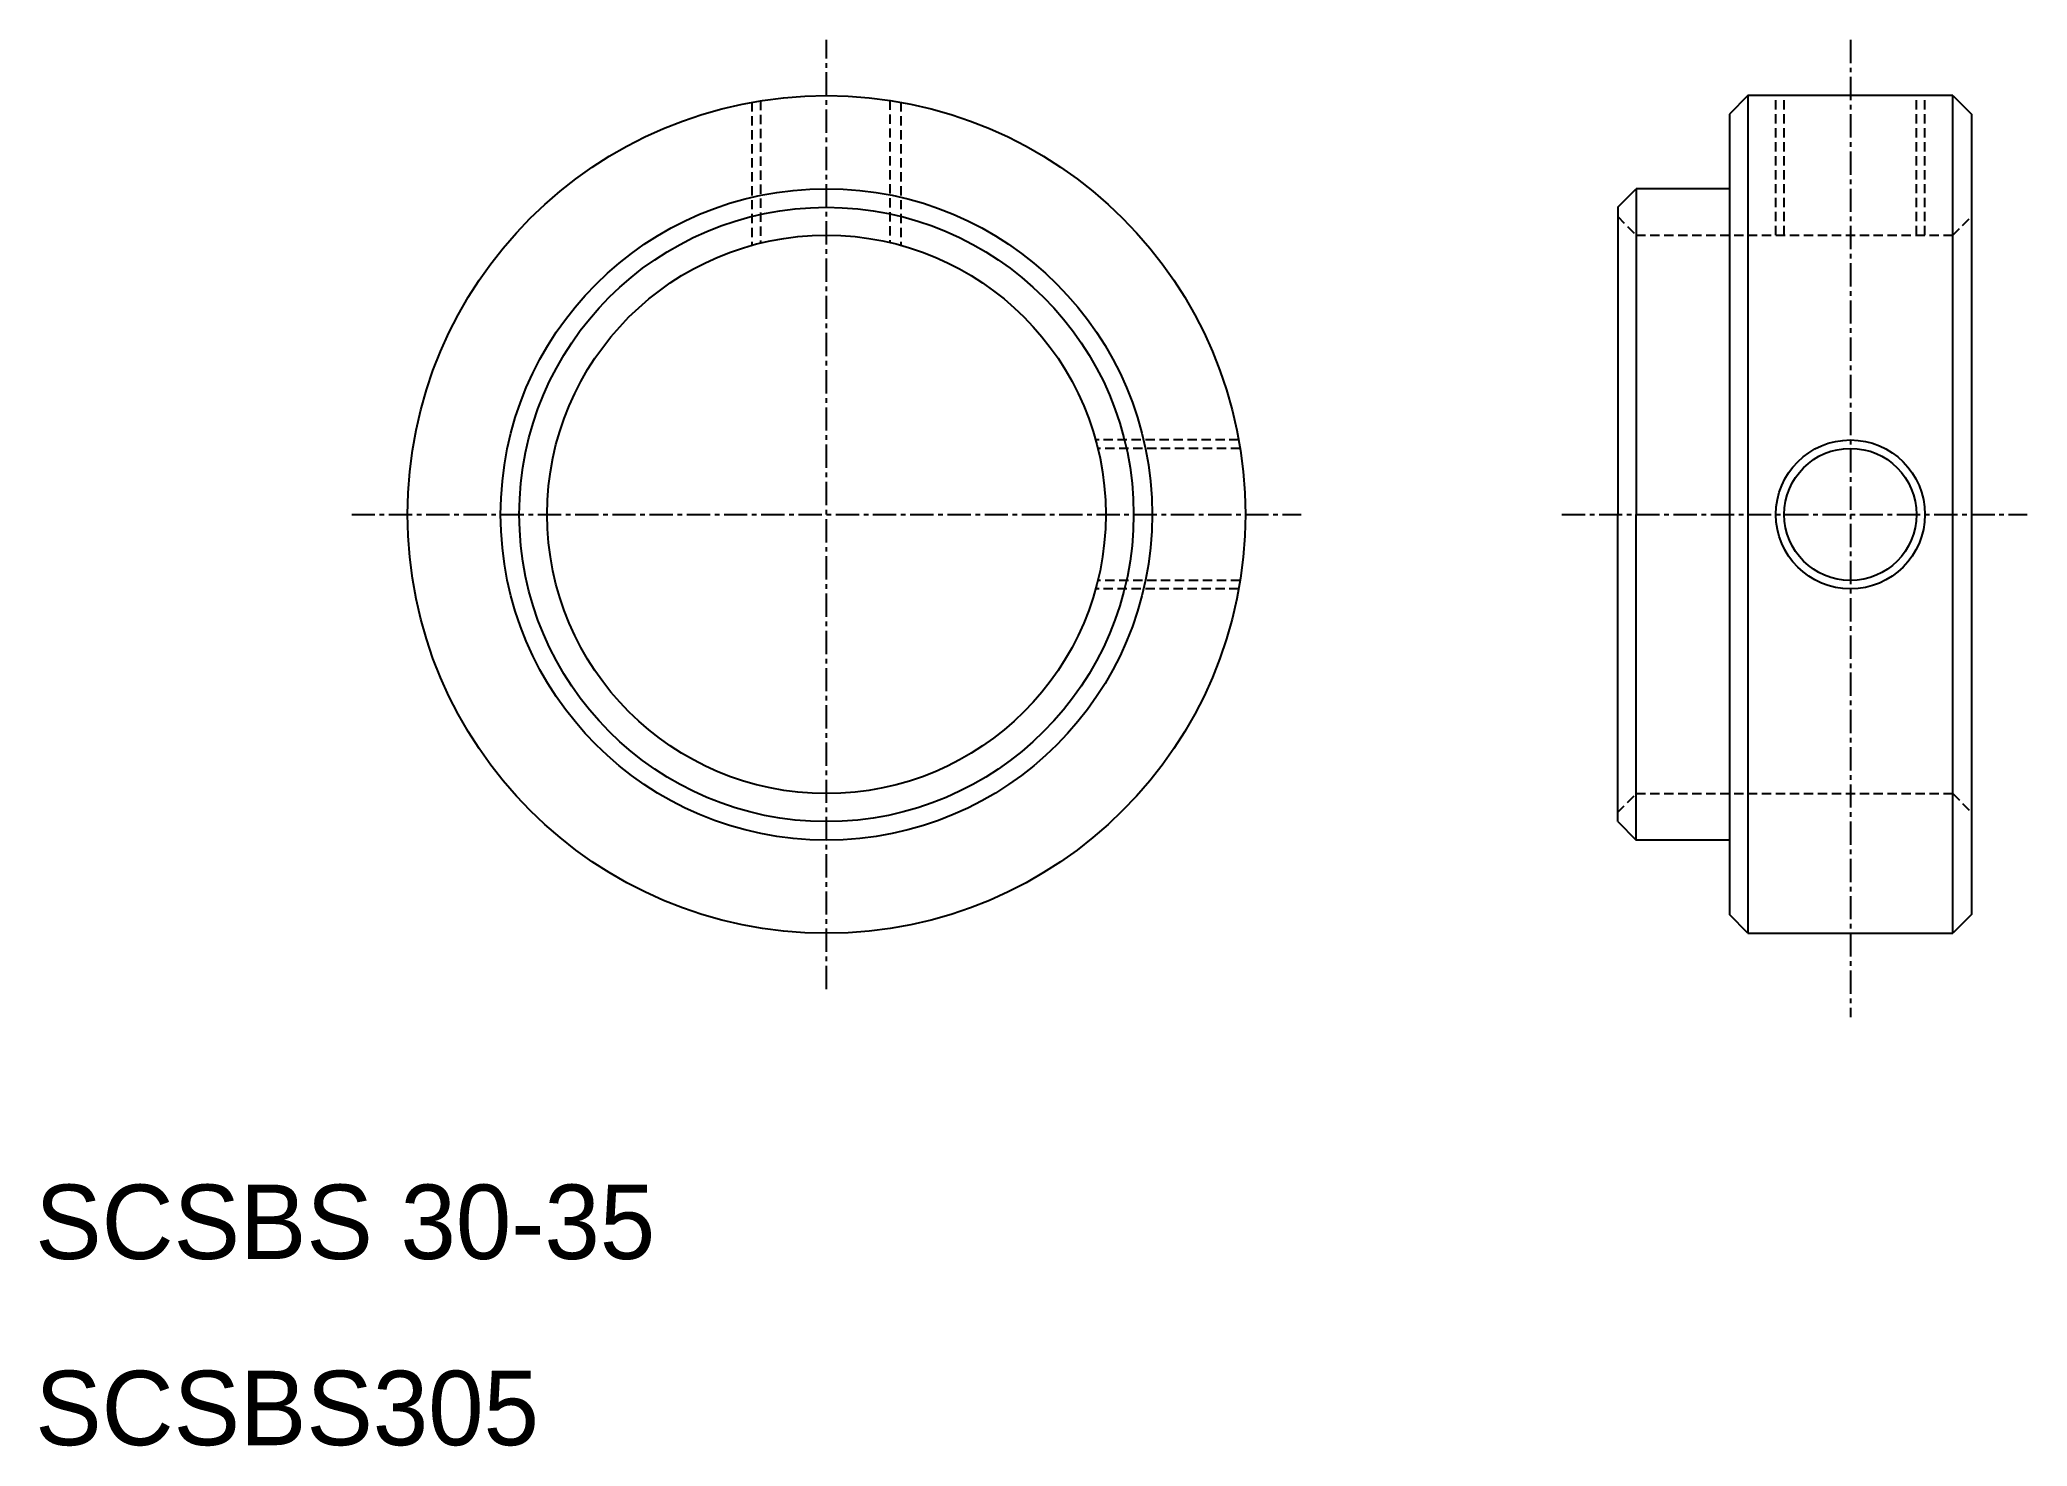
# Model space of a CAD drawing. Extents: x 10 to 117, y 10 to 86.
import ezdxf

# ---------------------------------------------------------------- set-up
doc = ezdxf.new("R2010")
doc.units = 0
doc.linetypes.add('CENTER', pattern=[2, 1.25, -0.25, 0.25, -0.25])
doc.linetypes.add('DASHED', pattern=[0.75, 0.5, -0.25])
doc.layers.get('0').update_dxf_attribs({"linetype": 'CONTINUOUS'})
doc.layers.add('CENTER', color=1, linetype='CENTER')

msp = doc.modelspace()

# ---------------------------------------------------------------- linework, layer by layer
at = {"color": 3, "linetype": 'DASHED'}
for p, q in [((48.95, 82.22), (48.95, 74.57)), ((55.9, 82.24), (55.9, 74.61)), ((103.5, 75), (103.5, 82.5)), ((103.95, 75), (103.95, 82.5)), ((111.05, 75), (111.05, 82.5)), ((111.5, 75), (111.5, 82.5)), ((48.5, 82.14), (48.5, 74.46)), ((56.5, 82.14), (56.5, 74.46)), ((95, 76), (96, 75)), ((113, 75), (114, 76)), ((96, 75), (113, 75)), ((74.64, 64), (66.96, 64)), ((74.72, 63.55), (67.07, 63.55)), ((74.64, 56), (66.96, 56)), ((74.72, 56.45), (67.07, 56.45)), ((95, 44), (96, 45)), ((96, 45), (113, 45)), ((113, 45), (114, 44))]:
    msp.add_line(p, q, dxfattribs=at)
at = {"color": 7, "linetype": 'CONTINUOUS'}
for p, q in [((102, 82.5), (101, 81.5)), ((113, 82.5), (102, 82.5)), ((102, 82.5), (102, 37.5)), ((113, 82.5), (114, 81.5)), ((113, 37.5), (113, 82.5)), ((101, 81.5), (101, 38.5)), ((114, 81.5), (114, 38.5)), ((95, 76.5), (96, 77.5)), ((96, 77.5), (96, 60)), ((101, 77.5), (96, 77.5)), ((95, 76.5), (95, 60)), ((95, 43.5), (95, 60)), ((96, 42.5), (96, 60)), ((95, 43.5), (96, 42.5)), ((101, 42.5), (96, 42.5)), ((102, 37.5), (101, 38.5)), ((114, 38.5), (113, 37.5)), ((102, 37.5), (113, 37.5))]:
    msp.add_line(p, q, dxfattribs=at)
for centre, radius in [((52.5, 60), 22.5), ((52.5, 60), 17.5), ((52.5, 60), 16.5), ((52.5, 60), 15), ((107.5, 60), 3.55)]:
    msp.add_circle(centre, radius, dxfattribs=at)
at = {"color": 3, "linetype": 'CONTINUOUS'}
msp.add_circle((107.5, 60), 4, dxfattribs=at)
at = {"layer": 'CENTER', "color": 1, "linetype": 'CENTER'}
for p, q in [((52.5, 34.5), (52.5, 85.5)), ((107.5, 85.5), (107.5, 33)), ((27, 60), (78, 60)), ((92, 60), (117, 60))]:
    msp.add_line(p, q, dxfattribs=at)

# ---------------------------------------------------------------- texts
at = {"color": 7, "linetype": 'CONTINUOUS'}
for s, p in [('SCSBS 30-35', (10, 20)), ('SCSBS305', (10, 10))]:
    msp.add_text(s, height=4, dxfattribs=at).set_placement(p)

doc.saveas('drawing.dxf')
